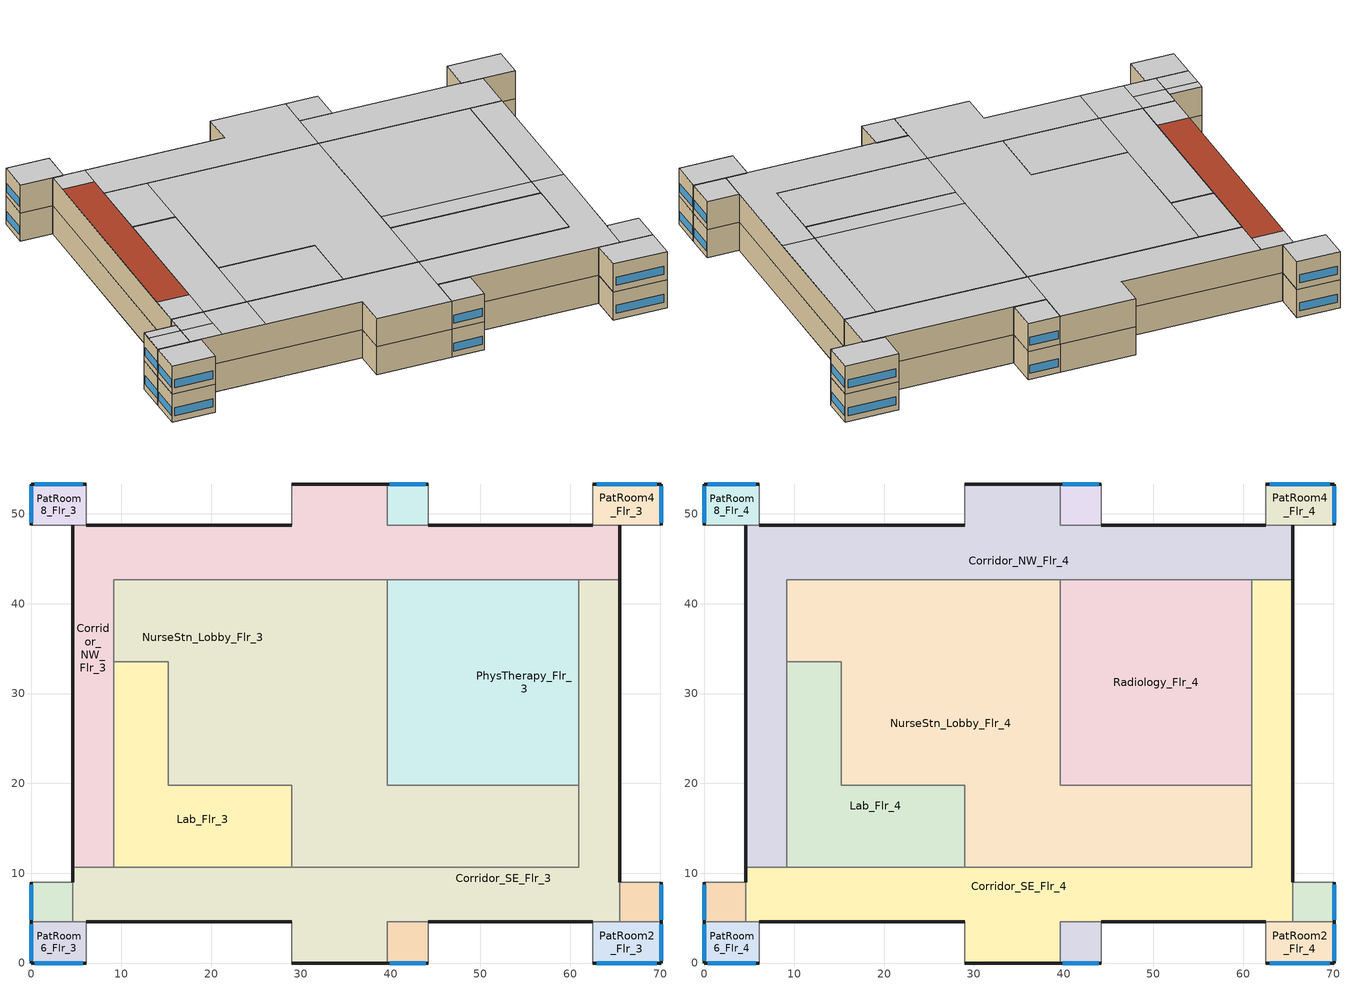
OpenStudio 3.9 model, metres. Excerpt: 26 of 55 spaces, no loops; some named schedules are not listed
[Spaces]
PatRoom5_Mult10_Flr_3
 floor to OR3_Flr_2: 44.2,53.34 44.2,48.77 39.62,48.77 39.62,53.34 z8.54
 wall outside: 44.2,53.34 39.62,53.34 z8.54:12.8
 wall to Corridor_NW_Flr_3: 39.62,53.34 39.62,48.77 44.2,48.77 z8.54:12.8
 wall adiabatic (Adiabatic wall construction): 44.2,48.77 44.2,53.34 z8.54:12.8
 window: 43.92,53.34 39.9,53.34 z9.45:10.67
Corridor_SE_Flr_3
 floor to Corridor_Flr_2: 39.62,10.67 39.62,0 28.96,0 28.96,10.67 z8.54
 floor to OR_NurseStn_Lobby_Flr_2: 65.53,16.76 65.53,4.57 39.62,4.57 39.62,10.67 60.96,10.67 60.96,16.76 z8.54
 floor to ICU_Flr_2: 28.96,10.67 28.96,4.57 4.57,4.57 4.57,10.67 z8.54
 floor to OR2_Mult5_Flr_2: 65.53,42.67 65.53,41.15 60.96,41.15 60.96,42.67 z8.54
 floor adiabatic (Adiabatic floor construction): 65.53,41.15 65.53,16.76 60.96,16.76 60.96,41.15 z8.54
 wall outside: 28.96,0 39.62,0 / 65.53,8.99 65.53,42.67 / 6.1,4.57 28.96,4.57 / 4.57,10.67 4.57,8.99 / 44.2,4.57 62.48,4.57 z8.54:12.8
 wall to PatRoom6_Flr_3: 4.57,4.57 6.1,4.57 z8.54:12.8
 wall to Corridor_NW_Flr_3: 65.53,42.67 60.96,42.67 / 9.14,10.67 4.57,10.67 z8.54:12.8
 wall to PatRoom7_Mult10_Flr_3: 4.57,8.99 4.57,4.57 z8.54:12.8
 wall to PatRoom3_Mult10_Flr_3: 65.53,4.57 65.53,8.99 z8.54:12.8
 wall to NurseStn_Lobby_Flr_3: 60.96,19.81 60.96,10.67 28.96,10.67 z8.54:12.8
 wall to PhysTherapy_Flr_3: 60.96,42.67 60.96,19.81 z8.54:12.8
 wall to PatRoom1_Mult10_Flr_3: 39.62,0 39.62,4.57 44.2,4.57 z8.54:12.8
 wall adiabatic (Adiabatic wall construction): 28.96,4.57 28.96,0 z8.54:12.8
 wall to Lab_Flr_3: 28.96,10.67 9.14,10.67 z8.54:12.8
 wall to PatRoom2_Flr_3: 62.48,4.57 65.53,4.57 z8.54:12.8
PatRoom1_Mult10_Flr_3
 floor to OR_NurseStn_Lobby_Flr_2: 44.2,4.57 44.2,0 39.62,0 39.62,4.57 z8.54
 wall outside: 39.62,0 44.2,0 z8.54:12.8
 wall adiabatic (Adiabatic wall construction): 44.2,0 44.2,4.57 z8.54:12.8
 window: 39.9,0 43.92,0 z9.45:10.67
PatRoom6_Flr_3
 floor to ICU_Flr_2: 6.1,4.57 6.1,0 0,0 0,4.57 z8.54
 wall outside: 0,4.57 0,0 6.1,0 z8.54:12.8
 wall to PatRoom7_Mult10_Flr_3: 4.57,4.57 0,4.57 z8.54:12.8
 wall adiabatic (Adiabatic wall construction): 6.1,0 6.1,4.57 z8.54:12.8
 window: 0.37,0 5.73,0 / 0,4.3 0,0.27 z9.45:10.67
PatRoom4_Flr_3
 floor to OR1_Flr_2: 70.1,53.34 70.1,48.77 62.48,48.77 62.48,53.34 z8.54
 wall outside: 70.1,48.77 70.1,53.34 62.48,53.34 z8.54:12.8
 wall adiabatic (Adiabatic wall construction): 62.48,53.34 62.48,48.77 / 65.53,48.77 70.1,48.77 z8.54:12.8
 wall to Corridor_NW_Flr_3: 62.48,48.77 65.53,48.77 z8.54:12.8
 window: 69.65,53.34 62.94,53.34 / 70.1,49.04 70.1,53.07 z9.45:10.67
PatRoom7_Mult10_Flr_3
 floor to ICU_Flr_2: 4.57,8.99 4.57,4.57 0,4.57 0,8.99 z8.54
 wall outside: 0,8.99 0,4.57 z8.54:12.8
 wall adiabatic (Adiabatic wall construction): 4.57,8.99 0,8.99 z8.54:12.8
 window: 0,8.73 0,4.84 z9.45:10.67
PatRoom2_Flr_3
 floor to OR_NurseStn_Lobby_Flr_2: 70.1,4.57 70.1,0 62.48,0 62.48,4.57 z8.54
 wall outside: 62.48,0 70.1,0 70.1,4.57 z8.54:12.8
 wall adiabatic (Adiabatic wall construction): 62.48,4.57 62.48,0 z8.54:12.8
 wall to PatRoom3_Mult10_Flr_3: 70.1,4.57 65.53,4.57 z8.54:12.8
 window: 70.1,0.27 70.1,4.3 / 62.94,0 69.65,0 z9.45:10.67
Corridor_NW_Flr_3
 floor to OR1_Flr_2: 65.53,48.77 65.53,47.24 60.96,47.24 60.96,48.77 z8.54
 floor to Corridor_Flr_2: 39.62,53.34 39.62,42.67 28.96,42.67 28.96,53.34 z8.54
 floor to OR4_Flr_2: 48.77,47.24 48.77,42.67 39.62,42.67 39.62,47.24 z8.54
 floor to ICU_NurseStn_Lobby_Flr_2: 28.96,48.77 28.96,42.67 9.14,42.67 9.14,21.34 4.57,21.34 4.57,48.77 z8.54
 floor to OR_NurseStn_Lobby_Flr_2: 60.96,48.77 60.96,42.67 48.77,42.67 48.77,48.77 z8.54
 floor to OR3_Flr_2: 48.77,48.77 48.77,47.24 39.62,47.24 39.62,48.77 z8.54
 floor to OR2_Mult5_Flr_2: 65.53,47.24 65.53,42.67 60.96,42.67 60.96,47.24 z8.54
 floor to ICU_Flr_2: 9.14,21.34 9.14,10.67 4.57,10.67 4.57,21.34 z8.54
 wall outside: 4.57,48.77 4.57,10.67 / 65.53,42.67 65.53,48.77 / 39.62,53.34 28.96,53.34 / 28.96,48.77 6.1,48.77 / 62.48,48.77 44.2,48.77 z8.54:12.8
 wall to NurseStn_Lobby_Flr_3: 9.14,33.53 9.14,42.67 39.62,42.67 z8.54:12.8
 wall adiabatic (Adiabatic wall construction): 28.96,53.34 28.96,48.77 z8.54:12.8
 wall to PhysTherapy_Flr_3: 39.62,42.67 60.96,42.67 z8.54:12.8
 wall to Lab_Flr_3: 9.14,10.67 9.14,33.53 z8.54:12.8
 wall to PatRoom8_Flr_3: 6.1,48.77 4.57,48.77 z8.54:12.8
PatRoom8_Flr_3
 floor to IC_PatRoom2_Flr_2: 6.1,53.34 6.1,48.77 0,48.77 0,53.34 z8.54
 wall outside: 6.1,53.34 0,53.34 0,48.77 z8.54:12.8
 wall adiabatic (Adiabatic wall construction): 6.1,48.77 6.1,53.34 / 0,48.77 4.57,48.77 z8.54:12.8
 window: 5.73,53.34 0.37,53.34 / 0,53.07 0,49.04 z9.45:10.67
Lab_Flr_3
 floor to ICU_NurseStn_Lobby_Flr_2: 15.24,33.53 15.24,21.34 9.14,21.34 9.14,33.53 z8.54
 floor to ICU_Flr_2: 15.24,21.34 15.24,19.81 28.96,19.81 28.96,10.67 9.14,10.67 9.14,21.34 z8.54
 wall to NurseStn_Lobby_Flr_3: 28.96,10.67 28.96,19.81 15.24,19.81 15.24,33.53 9.14,33.53 z8.54:12.8
PhysTherapy_Flr_3
 floor to OR4_Flr_2: 48.77,42.67 48.77,22.86 39.62,22.86 39.62,42.67 z8.54
 floor to OR_NurseStn_Lobby_Flr_2: 60.96,42.67 60.96,19.81 39.62,19.81 39.62,22.86 48.77,22.86 48.77,42.67 z8.54
 wall to NurseStn_Lobby_Flr_3: 39.62,42.67 39.62,19.81 60.96,19.81 z8.54:12.8
NurseStn_Lobby_Flr_3
 floor to Corridor_Flr_2: 39.62,42.67 39.62,10.67 28.96,10.67 28.96,42.67 z8.54
 floor to OR_NurseStn_Lobby_Flr_2: 60.96,19.81 60.96,10.67 39.62,10.67 39.62,19.81 z8.54
 floor to ICU_NurseStn_Lobby_Flr_2: 28.96,42.67 28.96,21.34 15.24,21.34 15.24,33.53 9.14,33.53 9.14,42.67 z8.54
 floor to ICU_Flr_2: 28.96,21.34 28.96,19.81 15.24,19.81 15.24,21.34 z8.54
PatRoom3_Mult10_Flr_3
 floor to OR_NurseStn_Lobby_Flr_2: 70.1,8.99 70.1,4.57 65.53,4.57 65.53,8.99 z8.54
 wall outside: 70.1,4.57 70.1,8.99 z8.54:12.8
 wall adiabatic (Adiabatic wall construction): 70.1,8.99 65.53,8.99 z8.54:12.8
 window: 70.1,4.84 70.1,8.73 z9.45:10.67
Corridor_NW_Flr_4
 floor to Corridor_NW_Flr_3: 39.62,53.34 39.62,48.77 65.53,48.77 65.53,42.67 9.14,42.67 9.14,10.67 4.57,10.67 4.57,48.77 28.96,48.77 28.96,53.34 z12.8
 wall outside: 65.53,42.67 65.53,48.77 / 39.62,53.34 28.96,53.34 / 4.57,48.77 4.57,10.67 / 28.96,48.77 6.1,48.77 / 62.48,48.77 44.2,48.77 z12.8:17.07
 wall to Corridor_SE_Flr_4: 4.57,10.67 9.14,10.67 / 60.96,42.67 65.53,42.67 z12.8:17.07
 wall to NurseStn_Lobby_Flr_4: 9.14,33.53 9.14,42.67 39.62,42.67 z12.8:17.07
 wall to Lab_Flr_4: 9.14,10.67 9.14,33.53 z12.8:17.07
 wall to Radiology_Flr_4: 39.62,42.67 60.96,42.67 z12.8:17.07
 wall to PatRoom5_Mult10_Flr_4: 44.2,48.77 39.62,48.77 39.62,53.34 z12.8:17.07
 wall to PatRoom8_Flr_4: 6.1,48.77 4.57,48.77 z12.8:17.07
 wall adiabatic (Adiabatic wall construction): 28.96,53.34 28.96,48.77 z12.8:17.07
 wall to PatRoom4_Flr_4: 65.53,48.77 62.48,48.77 z12.8:17.07
 ceiling to Kitchen_Flr_5: 65.53,42.67 65.53,48.77 39.62,48.77 39.62,42.67 z17.07
 ceiling to Corridor_Flr_5: 39.62,42.67 39.62,53.34 28.96,53.34 28.96,48.77 9.14,48.77 9.14,42.67 z17.07
 ceiling to Office2_Mult5_Flr_5: 9.14,10.67 9.14,15.24 4.57,15.24 4.57,10.67 z17.07
 ceiling to Office3_Flr_5: 9.14,45.72 9.14,48.77 4.57,48.77 4.57,45.72 z17.07
 roof outside: 9.14,15.24 9.14,45.72 4.57,45.72 4.57,15.24 z17.07
NurseStn_Lobby_Flr_4
 floor to NurseStn_Lobby_Flr_3: 39.62,42.67 39.62,19.81 60.96,19.81 60.96,10.67 28.96,10.67 28.96,19.81 15.24,19.81 15.24,33.53 9.14,33.53 9.14,42.67 z12.8
 wall to Lab_Flr_4: 9.14,33.53 15.24,33.53 15.24,19.81 28.96,19.81 28.96,10.67 z12.8:17.07
 wall to Radiology_Flr_4: 60.96,19.81 39.62,19.81 39.62,42.67 z12.8:17.07
 wall to Corridor_SE_Flr_4: 28.96,10.67 60.96,10.67 60.96,19.81 z12.8:17.07
 ceiling to Dining_Flr_5: 60.96,10.67 60.96,19.81 39.62,19.81 39.62,10.67 z17.07
 ceiling to NurseStn_Lobby_Flr_5: 39.62,10.67 39.62,42.67 15.24,42.67 15.24,19.81 28.96,19.81 28.96,10.67 z17.07
 ceiling to Corridor_Flr_5: 15.24,33.53 15.24,42.67 9.14,42.67 9.14,33.53 z17.07
PatRoom3_Mult10_Flr_4
 floor to PatRoom3_Mult10_Flr_3: 70.1,8.99 70.1,4.57 65.53,4.57 65.53,8.99 z12.8
 wall outside: 70.1,4.57 70.1,8.99 z12.8:17.07
 wall adiabatic (Adiabatic wall construction): 70.1,8.99 65.53,8.99 z12.8:17.07
 wall to Corridor_SE_Flr_4: 65.53,8.99 65.53,4.57 z12.8:17.07
 wall to PatRoom2_Flr_4: 65.53,4.57 70.1,4.57 z12.8:17.07
 window: 70.1,4.84 70.1,8.73 z13.72:14.94
 ceiling to Dining_Flr_5: 70.1,4.57 70.1,8.99 65.53,8.99 65.53,4.57 z17.07
PatRoom6_Flr_4
 floor to PatRoom6_Flr_3: 6.1,4.57 6.1,0 0,0 0,4.57 z12.8
 wall outside: 0,4.57 0,0 6.1,0 z12.8:17.07
 wall to PatRoom7_Mult10_Flr_4: 4.57,4.57 0,4.57 z12.8:17.07
 wall adiabatic (Adiabatic wall construction): 6.1,0 6.1,4.57 z12.8:17.07
 wall to Corridor_SE_Flr_4: 6.1,4.57 4.57,4.57 z12.8:17.07
 window: 0.37,0 5.73,0 / 0,4.3 0,0.27 z13.72:14.94
 ceiling to Office1_Flr_5: 6.1,0 6.1,4.57 0,4.57 0,0 z17.07
Radiology_Flr_4
 floor to PhysTherapy_Flr_3: 60.96,42.67 60.96,19.81 39.62,19.81 39.62,42.67 z12.8
 wall to Corridor_SE_Flr_4: 60.96,19.81 60.96,42.67 z12.8:17.07
 ceiling to Kitchen_Flr_5: 60.96,22.86 60.96,42.67 39.62,42.67 39.62,22.86 z17.07
 ceiling to Dining_Flr_5: 60.96,19.81 60.96,22.86 39.62,22.86 39.62,19.81 z17.07
PatRoom5_Mult10_Flr_4
 floor to PatRoom5_Mult10_Flr_3: 44.2,53.34 44.2,48.77 39.62,48.77 39.62,53.34 z12.8
 wall outside: 44.2,53.34 39.62,53.34 z12.8:17.07
 wall adiabatic (Adiabatic wall construction): 44.2,48.77 44.2,53.34 z12.8:17.07
 window: 43.92,53.34 39.9,53.34 z13.72:14.94
 ceiling to Kitchen_Flr_5: 44.2,48.77 44.2,53.34 39.62,53.34 39.62,48.77 z17.07
Corridor_SE_Flr_4
 floor to Corridor_SE_Flr_3: 65.53,42.67 65.53,4.57 39.62,4.57 39.62,0 28.96,0 28.96,4.57 4.57,4.57 4.57,10.67 60.96,10.67 60.96,42.67 z12.8
 wall outside: 28.96,0 39.62,0 / 6.1,4.57 28.96,4.57 / 4.57,10.67 4.57,8.99 / 65.53,8.99 65.53,42.67 / 44.2,4.57 62.48,4.57 z12.8:17.07
 wall to PatRoom1_Mult10_Flr_4: 39.62,0 39.62,4.57 44.2,4.57 z12.8:17.07
 wall to PatRoom7_Mult10_Flr_4: 4.57,8.99 4.57,4.57 z12.8:17.07
 wall to PatRoom2_Flr_4: 62.48,4.57 65.53,4.57 z12.8:17.07
 wall adiabatic (Adiabatic wall construction): 28.96,4.57 28.96,0 z12.8:17.07
 wall to Lab_Flr_4: 28.96,10.67 9.14,10.67 z12.8:17.07
 ceiling to Kitchen_Flr_5: 65.53,22.86 65.53,42.67 60.96,42.67 60.96,22.86 z17.07
 ceiling to Dining_Flr_5: 65.53,4.57 65.53,22.86 60.96,22.86 60.96,10.67 39.62,10.67 39.62,4.57 z17.07
 ceiling to NurseStn_Lobby_Flr_5: 39.62,0 39.62,10.67 15.24,10.67 15.24,4.57 28.96,4.57 28.96,0 z17.07
 ceiling to Office1_Flr_5: 9.14,4.57 9.14,7.62 4.57,7.62 4.57,4.57 z17.07
 ceiling to Corridor_Flr_5: 15.24,4.57 15.24,10.67 9.14,10.67 9.14,4.57 z17.07
 ceiling to Office2_Mult5_Flr_5: 9.14,7.62 9.14,10.67 4.57,10.67 4.57,7.62 z17.07
PatRoom8_Flr_4
 floor to PatRoom8_Flr_3: 6.1,53.34 6.1,48.77 0,48.77 0,53.34 z12.8
 wall outside: 6.1,53.34 0,53.34 0,48.77 z12.8:17.07
 wall adiabatic (Adiabatic wall construction): 6.1,48.77 6.1,53.34 / 0,48.77 4.57,48.77 z12.8:17.07
 window: 0,53.07 0,49.04 / 5.73,53.34 0.37,53.34 z13.72:14.94
 ceiling to Office3_Flr_5: 6.1,48.77 6.1,53.34 0,53.34 0,48.77 z17.07
PatRoom4_Flr_4
 floor to PatRoom4_Flr_3: 70.1,53.34 70.1,48.77 62.48,48.77 62.48,53.34 z12.8
 wall outside: 70.1,48.77 70.1,53.34 62.48,53.34 z12.8:17.07
 wall adiabatic (Adiabatic wall construction): 62.48,53.34 62.48,48.77 / 65.53,48.77 70.1,48.77 z12.8:17.07
 window: 70.1,49.04 70.1,53.07 / 69.65,53.34 62.94,53.34 z13.72:14.94
 ceiling to Kitchen_Flr_5: 70.1,48.77 70.1,53.34 62.48,53.34 62.48,48.77 z17.07
PatRoom7_Mult10_Flr_4
 floor to PatRoom7_Mult10_Flr_3: 4.57,8.99 4.57,4.57 0,4.57 0,8.99 z12.8
 wall outside: 0,8.99 0,4.57 z12.8:17.07
 wall adiabatic (Adiabatic wall construction): 4.57,8.99 0,8.99 z12.8:17.07
 window: 0,8.73 0,4.84 z13.72:14.94
 ceiling to Office1_Flr_5: 4.57,4.57 4.57,7.62 0,7.62 0,4.57 z17.07
 ceiling to Office2_Mult5_Flr_5: 4.57,7.62 4.57,8.99 0,8.99 0,7.62 z17.07
PatRoom1_Mult10_Flr_4
 floor to PatRoom1_Mult10_Flr_3: 44.2,4.57 44.2,0 39.62,0 39.62,4.57 z12.8
 wall outside: 39.62,0 44.2,0 z12.8:17.07
 wall adiabatic (Adiabatic wall construction): 44.2,0 44.2,4.57 z12.8:17.07
 window: 39.9,0 43.92,0 z13.72:14.94
 ceiling to Dining_Flr_5: 44.2,0 44.2,4.57 39.62,4.57 39.62,0 z17.07
PatRoom2_Flr_4
 floor to PatRoom2_Flr_3: 70.1,4.57 70.1,0 62.48,0 62.48,4.57 z12.8
 wall outside: 62.48,0 70.1,0 70.1,4.57 z12.8:17.07
 wall adiabatic (Adiabatic wall construction): 62.48,4.57 62.48,0 z12.8:17.07
 window: 62.94,0 69.65,0 / 70.1,0.27 70.1,4.3 z13.72:14.94
 ceiling to Dining_Flr_5: 70.1,0 70.1,4.57 62.48,4.57 62.48,0 z17.07
Lab_Flr_4
 floor to Lab_Flr_3: 15.24,33.53 15.24,19.81 28.96,19.81 28.96,10.67 9.14,10.67 9.14,33.53 z12.8
 ceiling to NurseStn_Lobby_Flr_5: 28.96,10.67 28.96,19.81 15.24,19.81 15.24,10.67 z17.07
 ceiling to Corridor_Flr_5: 15.24,10.67 15.24,33.53 9.14,33.53 9.14,10.67 z17.07
[ClimateZones]
Climate Zone Institution Name 1=ASHRAE; Climate Zone Document Name 1=ANSI/ASHRAE Standard 169; Climate Zone Document Year 1=2006; Climate Zone Value 1=4A
[Building]
-Hospital-ASHRAE 169-2013-4A created: 2026-10-09 19:27:14 +0000: North Axis {deg}=270; Default Construction Set=90.1-2019 - Hospital - ASHRAE 169-2013-4A; Standards Number of Stories=6; Standards Number of Above Ground Stories=5; Standards Building Type=Hospital
[Site]
New York-John F Kennedy Intl AP_NY_USA: Latitude {deg}=40.65; Longitude {deg}=-73.8; Time Zone {hr}=-5; Elevation {m}=5
[SizingPeriod:DesignDay] Barometric Pressure {Pa}=101241; Rain Indicator=No; Snow Indicator=No; Day of Month=21; Daylight Saving Time Indicator=No; Humidity Condition Type=Wetbulb; Dry-Bulb Temperature Range Modifier Type=DefaultMultipliers
Name | Maximum Dry-Bulb Temperature {C} | Daily Dry-Bulb Temperature Range {deltaC} | Wind Speed {m/s} | Wind Direction {deg} | Month | Day Type | Wetbulb or DewPoint at Maximum Dry-Bulb {C} | Solar Model Indicator | ASHRAE Clear Sky Optical Depth for Beam Irradiance | ASHRAE Clear Sky Optical Depth for Diffuse Irradiance | Sky Clearness
New.York-John.F.Kennedy.Intl.AP_NY_USA Ann Clg .4% Condns DB=>MWB | 32.1 | 7.4 | 5.6 | 230 | 7 | SummerDesignDay | 23.1 | ASHRAETau | 0.541 | 1.8
New.York-John.F.Kennedy.Intl.AP_NY_USA Ann Clg .4% Condns WB=>MDB | 29.1 | 7.4 | 5.6 | 230 | 7 | SummerDesignDay | 25 | ASHRAETau | 0.541 | 1.8
New.York-John.F.Kennedy.Intl.AP_NY_USA Ann Htg 99.6% Condns DB | -10.7 | 0 | 7.5 | 320 | 1 | WinterDesignDay | -10.7 | ASHRAEClearSky |  |  | 0
[Site:WaterMainsTemperature]
Calculation Method=Correlation; Annual Average Outdoor Air Temperature {C}=12.4667; Maximum Difference In Monthly Average Outdoor Air Temperatures {deltaC}=25.2
[Site:GroundTemperature:Shallow]
6, 2.1, 1.1, 2, 7.2, 13.1, 18.7, 22.7, 23.9, 22, 17.5, 11.7
[Site:GroundTemperature:Deep]
11.8, 9, 7.2, 6.7, 7.7, 10.1, 13, 15.9, 17.8, 18.2, 17.1, 14.8
[Site:GroundTemperature:FCfactorMethod]
January Ground Temperature {C}=14; February Ground Temperature {C}=7.3; March Ground Temperature {C}=3.3; April Ground Temperature {C}=1.2; May Ground Temperature {C}=-0.2; June Ground Temperature {C}=5.6; July Ground Temperature {C}=10.9; August Ground Temperature {C}=16.1; September Ground Temperature {C}=21.7; October Ground Temperature {C}=25; November Ground Temperature {C}=24.8; December Ground Temperature {C}=19.9
[Material:NoMass] Thermal Absorptance=0.9; Solar Absorptance=0.7
Name | Roughness | Thermal Resistance {m2-K/W} | Visible Absorptance
CP02 CARPET PAD | VeryRough | 0.21648 | 0.8
Nonres_Floor_Insulation | MediumSmooth | 2.88292 | 0.7
Typical Insulation R-14.97 | Smooth | 2.63723 | 0.7
Typical Carpet Pad | Smooth | 0.21648 | 0.8
Typical Insulation R-7.23 | Smooth | 1.27273 | 0.7
Typical Insulation R-30.13; Typical Insulation R-30.13 1 | Smooth | 5.30668 | 0.7
Typical Insulation R-1.85; Typical Insulation R-1.85 1 | Smooth | 0.326262 | 0.7
Typical Insulation R-2.38; Typical Insulation R-2.38 1 | Smooth | 0.418404 | 0.7
Typical Insulation R-17.04 | Smooth | 3.00072 | 0.7
Typical Insulation R-8.72 | Smooth | 1.53614 | 0.7
[Material]
Name | Roughness | Thickness {m} | Conductivity {W/m-K} | Density {kg/m3} | Specific Heat {J/kg-K} | Thermal Absorptance | Solar Absorptance | Visible Absorptance
100mm Normalweight concrete floor | MediumSmooth | 0.1016 | 2.31 | 2322 | 832
G01 13mm gypsum board | Smooth | 0.0127 | 0.16 | 800 | 1090 | 0.9 | 0.7 | 0.5
4 in. Normalweight Concrete Floor | MediumRough | 0.1016 | 2.31 | 2322 | 832 | 0.9 | 0.7 | 0.7
1IN Stucco | Smooth | 0.0253 | 0.6918 | 1858 | 837 | 0.9 | 0.7 | 0.92
8IN CONCRETE HW RefBldg | Rough | 0.2032 | 1.311 | 2240 | 836.8 | 0.9 | 0.7 | 0.7
1/2IN Gypsum | Smooth | 0.0127 | 0.16 | 784.9 | 830 | 0.9 | 0.4 | 0.4
Roof Membrane | VeryRough | 0.0095 | 0.16 | 1121.29 | 1460 | 0.9 | 0.7 | 0.7
Metal Roof Surface; F08 Metal surface | Smooth | 0.0008 | 45.28 | 7824 | 500 | 0.9 | 0.7 | 0.7
8 in. Normalweight Concrete Floor | MediumRough | 0.2032 | 2.31 | 2322 | 832 | 0.9 | 0.7 | 0.7
8 in. Concrete Block Basement Wall | MediumRough | 0.2032 | 1.326 | 1842 | 912 | 0.9 | 0.7 | 0.7
G05 25mm wood | MediumSmooth | 0.0254 | 0.15 | 608 | 1630 | 0.9 | 0.5 | 0.5
6 in. Normalweight Concrete Floor | MediumRough | 0.1524 | 2.31 | 2322 | 832 | 0.9 | 0.7 | 0.7
Std Wood 6inch | MediumSmooth | 0.15 | 0.12 | 540 | 1210 | 0.9 | 0.7 | 0.7
[Construction]
Adiabatic floor construction: CP02 CARPET PAD, 100mm Normalweight concrete floor, Nonres_Floor_Insulation
Adiabatic wall construction; Typical Interior Wall: G01 13mm gypsum board, G01 13mm gypsum board
Typical Insulated Exterior Mass Floor R-17.54: Typical Insulation R-14.97, 4 in. Normalweight Concrete Floor, Typical Carpet Pad
Typical Insulated Exterior Mass Wall R-9.62: 1IN Stucco, 8IN CONCRETE HW RefBldg, Typical Insulation R-7.23, 1/2IN Gypsum
Typical IEAD Roof R-31.25: Roof Membrane, Typical Insulation R-30.13, Metal Roof Surface
Typical Interior Floor: 100mm Normalweight concrete floor, CP02 CARPET PAD
Typical Interior Ceiling: CP02 CARPET PAD, 100mm Normalweight concrete floor
Typical Insulated Carpeted 8in Slab Floor: 8 in. Normalweight Concrete Floor, Typical Carpet Pad
Typical Insulated Basement Mass Wall: 8 in. Concrete Block Basement Wall
U 0.36 SHGC 0.36 Simple Glazing: U 0.36 SHGC 0.36 Simple Glazing
U 0.45 SHGC 0.33 Simple Glazing: U 0.45 SHGC 0.33 Simple Glazing
Typical Insulated Metal Door R-2.7: F08 Metal surface, Typical Insulation R-1.85
U 0.63 SHGC 0.33 Simple Glazing: U 0.63 SHGC 0.33 Simple Glazing
Typical Overhead Door R-3.23: Typical Insulation R-2.38
U 0.5 SHGC 0.4 Simple Glazing: U 0.5 SHGC 0.4 Simple Glazing
Typical Interior Window: Clear 3mm
Typical Interior Door; Typical Interior Partition: G05 25mm wood
Typical Insulated Exterior Mass Floor R-19.61: Typical Insulation R-17.04, 4 in. Normalweight Concrete Floor, Typical Carpet Pad
Typical Insulated Exterior Mass Wall R-11.11: 1IN Stucco, 8IN CONCRETE HW RefBldg, Typical Insulation R-8.72, 1/2IN Gypsum
Typical IEAD Roof R-31.25 1: Roof Membrane, Typical Insulation R-30.13 1, Metal Roof Surface
Typical Insulated Carpeted 6in Slab Floor: 6 in. Normalweight Concrete Floor, Typical Carpet Pad
Typical Insulated Metal Door R-2.7 1: F08 Metal surface, Typical Insulation R-1.85 1
Typical Overhead Door R-3.23 1: Typical Insulation R-2.38 1
InteriorFurnishings: Std Wood 6inch
[DefaultConstructionSet] Interior Partition Construction=Typical Interior Partition
Name | Default Exterior Surface Constructions | Default Interior Surface Constructions | Default Ground Contact Surface Constructions | Default Exterior SubSurface Constructions | Default Interior SubSurface Constructions
90.1-2019 - Hospital - ASHRAE 169-2013-4A | Default Surface Constructions 1 | Default Surface Constructions 2 | Default Surface Constructions 3 | Default Sub Surface Constructions 1 | Default Sub Surface Constructions 2
90.1-2019 - Hospital - PatRoom - ASHRAE 169-2013-4A | Default Surface Constructions 4 | Default Surface Constructions 5 | Default Surface Constructions 6 | Default Sub Surface Constructions 3 | Default Sub Surface Constructions 4
[DefaultSurfaceConstructions]
Name | Floor Construction | Wall Construction | Roof Ceiling Construction
Default Surface Constructions 1 | Typical Insulated Exterior Mass Floor R-17.54 | Typical Insulated Exterior Mass Wall R-9.62 | Typical IEAD Roof R-31.25
Default Surface Constructions 2; Default Surface Constructions 5 | Typical Interior Floor | Typical Interior Wall | Typical Interior Ceiling
Default Surface Constructions 3 | Typical Insulated Carpeted 8in Slab Floor | Typical Insulated Basement Mass Wall
Default Surface Constructions 4 | Typical Insulated Exterior Mass Floor R-19.61 | Typical Insulated Exterior Mass Wall R-11.11 | Typical IEAD Roof R-31.25 1
Default Surface Constructions 6 | Typical Insulated Carpeted 6in Slab Floor | Typical Insulated Basement Mass Wall
[DefaultSubSurfaceConstructions]
Name | Fixed Window Construction | Operable Window Construction | Door Construction | Glass Door Construction | Overhead Door Construction | Skylight Construction | Tubular Daylight Dome Construction | Tubular Daylight Diffuser Construction
Default Sub Surface Constructions 1 | U 0.36 SHGC 0.36 Simple Glazing | U 0.45 SHGC 0.33 Simple Glazing | Typical Insulated Metal Door R-2.7 | U 0.63 SHGC 0.33 Simple Glazing | Typical Overhead Door R-3.23 | U 0.5 SHGC 0.4 Simple Glazing | Typical Interior Window | Typical Interior Window
Default Sub Surface Constructions 2; Default Sub Surface Constructions 4 | Typical Interior Window | Typical Interior Window | Typical Interior Door
Default Sub Surface Constructions 3 | U 0.36 SHGC 0.36 Simple Glazing | U 0.45 SHGC 0.33 Simple Glazing | Typical Insulated Metal Door R-2.7 1 | U 0.63 SHGC 0.33 Simple Glazing | Typical Overhead Door R-3.23 1 | U 0.5 SHGC 0.4 Simple Glazing | Typical Interior Window | Typical Interior Window
[WindowMaterial:SimpleGlazingSystem] Visible Transmittance=0.81
Name | U-Factor {W/m2-K} | Solar Heat Gain Coefficient
U 0.36 SHGC 0.36 Simple Glazing | 2.04417 | 0.36
U 0.45 SHGC 0.33 Simple Glazing | 2.55522 | 0.33
U 0.63 SHGC 0.33 Simple Glazing | 3.57731 | 0.33
U 0.5 SHGC 0.4 Simple Glazing | 2.83913 | 0.4
[WindowMaterial:Glazing]
Clear 3mm: Optical Data Type=SpectralAverage; Thickness {m}=0.003; Solar Transmittance at Normal Incidence=0.837; Front Side Solar Reflectance at Normal Incidence=0.075; Back Side Solar Reflectance at Normal Incidence=0.075; Visible Transmittance at Normal Incidence=0.898; Front Side Visible Reflectance at Normal Incidence=0.081; Back Side Visible Reflectance at Normal Incidence=0.081; Infrared Transmittance at Normal Incidence=0; Front Side Infrared Hemispherical Emissivity=0.84; Back Side Infrared Hemispherical Emissivity=0.84; Conductivity {W/m-K}=0.9; Dirt Correction Factor for Solar and Visible Transmittance=1; Solar Diffusing=No
[Space] Part of Total Floor Area=Yes
Name | Space Type | Building Story | Thermal Zone
Corridor_NW_Flr_4 | Hospital Corridor | Building Story 5 | Corridor_NW_Flr_4 ZN
NurseStn_Lobby_Flr_4 | Hospital NurseStn | Building Story 5 | NurseStn_Lobby_Flr_4 ZN
PatRoom5_Mult10_Flr_3 | Hospital PatRoom | Building Story 4 | PatRoom5_Mult10_Flr_3 ZN
PatRoom3_Mult10_Flr_4 | Hospital PatRoom | Building Story 5 | PatRoom3_Mult10_Flr_4 ZN
NurseStn_Lobby_Flr_3 | Hospital NurseStn | Building Story 4 | NurseStn_Lobby_Flr_3 ZN
PatRoom6_Flr_4 | Hospital PatRoom | Building Story 5 | PatRoom6_Flr_4 ZN
Corridor_SE_Flr_3 | Hospital Corridor | Building Story 4 | Corridor_SE_Flr_3 ZN
PatRoom1_Mult10_Flr_3 | Hospital PatRoom | Building Story 4 | PatRoom1_Mult10_Flr_3 ZN
Radiology_Flr_4 | Hospital Radiology | Building Story 5 | Radiology_Flr_4 ZN
PatRoom8_Flr_3 | Hospital PatRoom | Building Story 4 | PatRoom8_Flr_3 ZN
PatRoom5_Mult10_Flr_4 | Hospital PatRoom | Building Story 5 | PatRoom5_Mult10_Flr_4 ZN
PatRoom6_Flr_3 | Hospital PatRoom | Building Story 4 | PatRoom6_Flr_3 ZN
PatRoom4_Flr_3 | Hospital PatRoom | Building Story 4 | PatRoom4_Flr_3 ZN
PatRoom3_Mult10_Flr_3 | Hospital PatRoom | Building Story 4 | PatRoom3_Mult10_Flr_3 ZN
Corridor_SE_Flr_4 | Hospital Corridor | Building Story 5 | Corridor_SE_Flr_4 ZN
PatRoom7_Mult10_Flr_3 | Hospital PatRoom | Building Story 4 | PatRoom7_Mult10_Flr_3 ZN
PatRoom8_Flr_4 | Hospital PatRoom | Building Story 5 | PatRoom8_Flr_4 ZN
PatRoom4_Flr_4 | Hospital PatRoom | Building Story 5 | PatRoom4_Flr_4 ZN
PatRoom2_Flr_3 | Hospital PatRoom | Building Story 4 | PatRoom2_Flr_3 ZN
Corridor_NW_Flr_3 | Hospital Corridor | Building Story 4 | Corridor_NW_Flr_3 ZN
PatRoom7_Mult10_Flr_4 | Hospital PatRoom | Building Story 5 | PatRoom7_Mult10_Flr_4 ZN
PatRoom1_Mult10_Flr_4 | Hospital PatRoom | Building Story 5 | PatRoom1_Mult10_Flr_4 ZN
Lab_Flr_3 | Hospital Lab | Building Story 4 | Lab_Flr_3 ZN
PatRoom2_Flr_4 | Hospital PatRoom | Building Story 5 | PatRoom2_Flr_4 ZN
PhysTherapy_Flr_3 | Hospital PhysTherapy | Building Story 4 | PhysTherapy_Flr_3 ZN
Lab_Flr_4 | Hospital Lab | Building Story 5 | Lab_Flr_4 ZN
[BuildingStory]
Name | Nominal Z Coordinate {m}
Building Story 4 | 8.5366
Building Story 5 | 12.8049
[SpaceType] Standards Building Type=Hospital
Name | Default Schedule Set | Design Specification Outdoor Air Object | Standards Space Type | Default Construction Set
Hospital Corridor | Hospital Corridor Schedule Set | Hospital Corridor Ventilation | Corridor
Hospital Lab | Hospital Lab Schedule Set | Hospital Lab Ventilation | Lab
Hospital NurseStn | Hospital NurseStn Schedule Set | Hospital NurseStn Ventilation | NurseStn
Hospital PatRoom | Hospital PatRoom Schedule Set | Hospital PatRoom Ventilation | PatRoom | 90.1-2019 - Hospital - PatRoom - ASHRAE 169-2013-4A
Hospital PhysTherapy | Hospital PhysTherapy Schedule Set | Hospital PhysTherapy Ventilation | PhysTherapy
Hospital Radiology | Hospital Radiology Schedule Set | Hospital Radiology Ventilation | Radiology
[People:Definition] Number of People Calculation Method=People/Area; Fraction Radiant=0.3; Thermal Comfort Model Type 1=AdaptiveASH55
Name | People per Space Floor Area {person/m2}
Hospital Corridor People Definition | 0.0107639
Hospital Lab People Definition; Hospital PatRoom People Definition; Hospital PhysTherapy People Definition; Hospital Radiology People Definition | 0.0538196
Hospital NurseStn People Definition | 0.0143483
[People] Work Efficiency Schedule=Work Efficiency Schedule; Clothing Insulation Schedule=Clothing Schedule; Air Velocity Schedule=Air Velocity Schedule; Multiplier=1
Name | People Definition | Space or SpaceType
Hospital Corridor People | Hospital Corridor People Definition | Hospital Corridor
Hospital Lab People | Hospital Lab People Definition | Hospital Lab
Hospital NurseStn People | Hospital NurseStn People Definition | Hospital NurseStn
Hospital PatRoom People | Hospital PatRoom People Definition | Hospital PatRoom
Hospital PhysTherapy People | Hospital PhysTherapy People Definition | Hospital PhysTherapy
Hospital Radiology People | Hospital Radiology People Definition | Hospital Radiology
[Lights:Definition] Design Level Calculation Method=Watts/Area; Fraction Radiant=0.7; Fraction Visible=0.2; Return Air Fraction=0
Name | Watts per Space Floor Area {W/m2}
Hospital Corridor Lights Definition | 7.64238
Hospital Lab Lights Definition | 14.316
Hospital NurseStn Lights Definition | 12.5938
Hospital PatRoom Lights Definition | 7.31946
Hospital PhysTherapy Lights Definition | 9.79516
Hospital Radiology Lights Definition | 10.1181
[Lights] Fraction Replaceable=1
Name | Lights Definition | Space or SpaceType
Hospital Corridor Lights | Hospital Corridor Lights Definition | Hospital Corridor
Hospital Lab Lights | Hospital Lab Lights Definition | Hospital Lab
Hospital NurseStn Lights | Hospital NurseStn Lights Definition | Hospital NurseStn
Hospital PatRoom Lights | Hospital PatRoom Lights Definition | Hospital PatRoom
Hospital PhysTherapy Lights | Hospital PhysTherapy Lights Definition | Hospital PhysTherapy
Hospital Radiology Lights | Hospital Radiology Lights Definition | Hospital Radiology
[ElectricEquipment:Definition] Design Level Calculation Method=Watts/Area; Fraction Latent=0; Fraction Radiant=0.5; Fraction Lost=0
Name | Watts per Space Floor Area {W/m2}
Hospital Lab Elec Equip Definition | 43.0556
Hospital NurseStn Elec Equip Definition | 11.1945
Hospital PatRoom Elec Equip Definition | 21.5278
Hospital PhysTherapy Elec Equip Definition | 16.1459
Hospital Radiology Elec Equip Definition | 107.639
[ElectricEquipment]
Name | Electric Equipment Definition | Space or SpaceType
Hospital Lab Elec Equip | Hospital Lab Elec Equip Definition | Hospital Lab
Hospital NurseStn Elec Equip | Hospital NurseStn Elec Equip Definition | Hospital NurseStn
Hospital PatRoom Elec Equip | Hospital PatRoom Elec Equip Definition | Hospital PatRoom
Hospital PhysTherapy Elec Equip | Hospital PhysTherapy Elec Equip Definition | Hospital PhysTherapy
Hospital Radiology Elec Equip | Hospital Radiology Elec Equip Definition | Hospital Radiology
[DesignSpecification:OutdoorAir] Outdoor Air Method=Sum
Name | Outdoor Air Flow per Floor Area {m3/s-m2} | Outdoor Air Flow per Person {m3/s-person} | Outdoor Air Flow Air Changes per Hour {1/hr}
Hospital Corridor Ventilation | 0.0003048
Hospital Lab Ventilation | 0.0009144 | 0.00471947
Hospital NurseStn Ventilation | 0.0003048 | 0.00235974
Hospital PatRoom Ventilation |  |  | 2
Hospital PhysTherapy Ventilation; Hospital Radiology Ventilation |  | 0.00707921
[DefaultScheduleSet] People Activity Level Schedule=Hospital ACTIVITY_SCH
Name | Number of People Schedule | Lighting Schedule | Electric Equipment Schedule
Hospital Corridor Schedule Set | Hospital BLDG_OCC_EXTD_SCH | Hospital BLDG_LIGHT_CORRIDOR_SCH | Hospital BLDG_EQUIP_SCH
Hospital Lab Schedule Set; Hospital PhysTherapy Schedule Set | Hospital BLDG_OCC_SCH | Hospital BLDG_LIGHT_SCH | Hospital BLDG_EQUIP_SCH
Hospital NurseStn Schedule Set | Hospital BLDG_OCC_EXTD_SCH | Hospital BLDG_LIGHT_NURSEFLR234_SCH | Hospital BLDG_EQUIP_EXTD_SCH
Hospital PatRoom Schedule Set | Hospital BLDG_OCC_EXTD_SCH | Hospital BLDG_LIGHT_SCH | Hospital BLDG_EQUIP_EXTD_SCH
Hospital Radiology Schedule Set | Hospital BLDG_OCC_SCH | Hospital BLDG_LIGHT_RADIOLOGY_SCH | Hospital BLDG_EQUIP_SCH
[ThermostatSetpoint:DualSetpoint] Heating Setpoint Temperature Schedule=Hospital HTGSETP_SCH; Cooling Setpoint Temperature Schedule=Hospital CLGSETP_SCH
Hospital Corridor Thermostat 4; Hospital Corridor Thermostat 5; Hospital Corridor Thermostat 6; Hospital Corridor Thermostat 7; Hospital Lab Thermostat 1; Hospital Lab Thermostat 2; Hospital NurseStn Thermostat 1; Hospital NurseStn Thermostat 2; Hospital PatRoom Thermostat 1; Hospital PatRoom Thermostat 2; Hospital PatRoom Thermostat 3; Hospital PatRoom Thermostat 4; Hospital PatRoom Thermostat 5; Hospital PatRoom Thermostat 6; Hospital PatRoom Thermostat 7; Hospital PatRoom Thermostat 8; Hospital PatRoom Thermostat 9; Hospital PatRoom Thermostat 10; Hospital PatRoom Thermostat 11; Hospital PatRoom Thermostat 12; Hospital PatRoom Thermostat 13; Hospital PatRoom Thermostat 14; Hospital PatRoom Thermostat 15; Hospital PatRoom Thermostat 16; Hospital PhysTherapy Thermostat 1; Hospital Radiology Thermostat 1
[SpaceInfiltration:DesignFlowRate] Design Flow Rate Calculation Method=Flow/ExteriorArea; Flow per Exterior Surface Area {m3/s-m2}=0.000570329; Constant Term Coefficient=0.0568; Temperature Term Coefficient=0.0023; Velocity Term Coefficient=0; Velocity Squared Term Coefficient=0.0101
Name | Space or SpaceType | Schedule
PatRoom2_Flr_4 HVAC On Infiltration | PatRoom2_Flr_4 | Infiltration HVAC On Schedule
PatRoom2_Flr_4 HVAC Off Infiltration | PatRoom2_Flr_4 | Infiltration HVAC Off Schedule
Corridor_NW_Flr_3 HVAC On Infiltration | Corridor_NW_Flr_3 | Infiltration HVAC On Schedule
Corridor_NW_Flr_3 HVAC Off Infiltration | Corridor_NW_Flr_3 | Infiltration HVAC Off Schedule
PatRoom7_Mult10_Flr_4 HVAC On Infiltration | PatRoom7_Mult10_Flr_4 | Infiltration HVAC On Schedule
PatRoom7_Mult10_Flr_4 HVAC Off Infiltration | PatRoom7_Mult10_Flr_4 | Infiltration HVAC Off Schedule
PatRoom8_Flr_4 HVAC On Infiltration | PatRoom8_Flr_4 | Infiltration HVAC On Schedule
PatRoom8_Flr_4 HVAC Off Infiltration | PatRoom8_Flr_4 | Infiltration HVAC Off Schedule
PatRoom7_Mult10_Flr_3 HVAC On Infiltration | PatRoom7_Mult10_Flr_3 | Infiltration HVAC On Schedule
PatRoom7_Mult10_Flr_3 HVAC Off Infiltration | PatRoom7_Mult10_Flr_3 | Infiltration HVAC Off Schedule
PatRoom3_Mult10_Flr_4 HVAC On Infiltration | PatRoom3_Mult10_Flr_4 | Infiltration HVAC On Schedule
PatRoom3_Mult10_Flr_4 HVAC Off Infiltration | PatRoom3_Mult10_Flr_4 | Infiltration HVAC Off Schedule
PatRoom4_Flr_4 HVAC On Infiltration | PatRoom4_Flr_4 | Infiltration HVAC On Schedule
PatRoom4_Flr_4 HVAC Off Infiltration | PatRoom4_Flr_4 | Infiltration HVAC Off Schedule
PatRoom6_Flr_4 HVAC On Infiltration | PatRoom6_Flr_4 | Infiltration HVAC On Schedule
PatRoom6_Flr_4 HVAC Off Infiltration | PatRoom6_Flr_4 | Infiltration HVAC Off Schedule
PatRoom5_Mult10_Flr_3 HVAC On Infiltration | PatRoom5_Mult10_Flr_3 | Infiltration HVAC On Schedule
PatRoom5_Mult10_Flr_3 HVAC Off Infiltration | PatRoom5_Mult10_Flr_3 | Infiltration HVAC Off Schedule
Corridor_NW_Flr_4 HVAC On Infiltration | Corridor_NW_Flr_4 | Infiltration HVAC On Schedule
Corridor_NW_Flr_4 HVAC Off Infiltration | Corridor_NW_Flr_4 | Infiltration HVAC Off Schedule
PatRoom1_Mult10_Flr_4 HVAC On Infiltration | PatRoom1_Mult10_Flr_4 | Infiltration HVAC On Schedule
PatRoom1_Mult10_Flr_4 HVAC Off Infiltration | PatRoom1_Mult10_Flr_4 | Infiltration HVAC Off Schedule
Corridor_SE_Flr_3 HVAC On Infiltration | Corridor_SE_Flr_3 | Infiltration HVAC On Schedule
Corridor_SE_Flr_3 HVAC Off Infiltration | Corridor_SE_Flr_3 | Infiltration HVAC Off Schedule
PatRoom2_Flr_3 HVAC On Infiltration | PatRoom2_Flr_3 | Infiltration HVAC On Schedule
PatRoom2_Flr_3 HVAC Off Infiltration | PatRoom2_Flr_3 | Infiltration HVAC Off Schedule
PatRoom8_Flr_3 HVAC On Infiltration | PatRoom8_Flr_3 | Infiltration HVAC On Schedule
PatRoom8_Flr_3 HVAC Off Infiltration | PatRoom8_Flr_3 | Infiltration HVAC Off Schedule
PatRoom3_Mult10_Flr_3 HVAC On Infiltration | PatRoom3_Mult10_Flr_3 | Infiltration HVAC On Schedule
PatRoom3_Mult10_Flr_3 HVAC Off Infiltration | PatRoom3_Mult10_Flr_3 | Infiltration HVAC Off Schedule
PatRoom1_Mult10_Flr_3 HVAC On Infiltration | PatRoom1_Mult10_Flr_3 | Infiltration HVAC On Schedule
PatRoom1_Mult10_Flr_3 HVAC Off Infiltration | PatRoom1_Mult10_Flr_3 | Infiltration HVAC Off Schedule
PatRoom5_Mult10_Flr_4 HVAC On Infiltration | PatRoom5_Mult10_Flr_4 | Infiltration HVAC On Schedule
PatRoom5_Mult10_Flr_4 HVAC Off Infiltration | PatRoom5_Mult10_Flr_4 | Infiltration HVAC Off Schedule
Corridor_SE_Flr_4 HVAC On Infiltration | Corridor_SE_Flr_4 | Infiltration HVAC On Schedule
Corridor_SE_Flr_4 HVAC Off Infiltration | Corridor_SE_Flr_4 | Infiltration HVAC Off Schedule
PatRoom6_Flr_3 HVAC On Infiltration | PatRoom6_Flr_3 | Infiltration HVAC On Schedule
PatRoom6_Flr_3 HVAC Off Infiltration | PatRoom6_Flr_3 | Infiltration HVAC Off Schedule
PatRoom4_Flr_3 HVAC On Infiltration | PatRoom4_Flr_3 | Infiltration HVAC On Schedule
PatRoom4_Flr_3 HVAC Off Infiltration | PatRoom4_Flr_3 | Infiltration HVAC Off Schedule
[ThermalZone] Use Ideal Air Loads=No
Name | Thermostat | Humidistat | Multiplier
Corridor_NW_Flr_3 ZN | Hospital Corridor Thermostat 4
Corridor_NW_Flr_4 ZN | Hospital Corridor Thermostat 5
Corridor_SE_Flr_3 ZN | Hospital Corridor Thermostat 6
Corridor_SE_Flr_4 ZN | Hospital Corridor Thermostat 7
Lab_Flr_3 ZN | Hospital Lab Thermostat 1 | Zone Control Humidistat 5
Lab_Flr_4 ZN | Hospital Lab Thermostat 2
NurseStn_Lobby_Flr_3 ZN | Hospital NurseStn Thermostat 1
NurseStn_Lobby_Flr_4 ZN | Hospital NurseStn Thermostat 2
PatRoom1_Mult10_Flr_3 ZN | Hospital PatRoom Thermostat 1 |  | 10
PatRoom1_Mult10_Flr_4 ZN | Hospital PatRoom Thermostat 2 |  | 10
PatRoom2_Flr_3 ZN | Hospital PatRoom Thermostat 3
PatRoom2_Flr_4 ZN | Hospital PatRoom Thermostat 4
PatRoom3_Mult10_Flr_3 ZN | Hospital PatRoom Thermostat 5 |  | 10
PatRoom3_Mult10_Flr_4 ZN | Hospital PatRoom Thermostat 6 |  | 10
PatRoom4_Flr_3 ZN | Hospital PatRoom Thermostat 7
PatRoom4_Flr_4 ZN | Hospital PatRoom Thermostat 8
PatRoom5_Mult10_Flr_3 ZN | Hospital PatRoom Thermostat 9 |  | 10
PatRoom5_Mult10_Flr_4 ZN | Hospital PatRoom Thermostat 10 | Zone Control Humidistat 4 | 10
PatRoom6_Flr_3 ZN | Hospital PatRoom Thermostat 11
PatRoom6_Flr_4 ZN | Hospital PatRoom Thermostat 12
PatRoom7_Mult10_Flr_3 ZN | Hospital PatRoom Thermostat 13 |  | 10
PatRoom7_Mult10_Flr_4 ZN | Hospital PatRoom Thermostat 14 |  | 10
PatRoom8_Flr_3 ZN | Hospital PatRoom Thermostat 15
PatRoom8_Flr_4 ZN | Hospital PatRoom Thermostat 16
PhysTherapy_Flr_3 ZN | Hospital PhysTherapy Thermostat 1
Radiology_Flr_4 ZN | Hospital Radiology Thermostat 1
[ZoneControl:Humidistat] Humidifying Relative Humidity Setpoint Schedule=Hospital MinRelHumSetSch; Dehumidifying Relative Humidity Setpoint Schedule=Hospital MaxRelHumSetSch
Zone Control Humidistat 4; Zone Control Humidistat 5
[InternalMass:Definition]
Internal Mass Definition 1: Construction=InteriorFurnishings; Design Level Calculation Method=SurfaceArea/Area; Surface Area per Space Floor Area=2
[InternalMass] Internal Mass Definition=Internal Mass Definition 1; Multiplier=1
Name | Space or SpaceType
PhysTherapy_Flr_3 Mass | PhysTherapy_Flr_3
PatRoom2_Flr_4 Mass | PatRoom2_Flr_4
Lab_Flr_3 Mass | Lab_Flr_3
Corridor_NW_Flr_3 Mass | Corridor_NW_Flr_3
PatRoom7_Mult10_Flr_4 Mass | PatRoom7_Mult10_Flr_4
Lab_Flr_4 Mass | Lab_Flr_4
PatRoom8_Flr_4 Mass | PatRoom8_Flr_4
PatRoom7_Mult10_Flr_3 Mass | PatRoom7_Mult10_Flr_3
NurseStn_Lobby_Flr_4 Mass | NurseStn_Lobby_Flr_4
PatRoom3_Mult10_Flr_4 Mass | PatRoom3_Mult10_Flr_4
PatRoom4_Flr_4 Mass | PatRoom4_Flr_4
PatRoom6_Flr_4 Mass | PatRoom6_Flr_4
PatRoom5_Mult10_Flr_3 Mass | PatRoom5_Mult10_Flr_3
Corridor_NW_Flr_4 Mass | Corridor_NW_Flr_4
PatRoom1_Mult10_Flr_4 Mass | PatRoom1_Mult10_Flr_4
Corridor_SE_Flr_3 Mass | Corridor_SE_Flr_3
NurseStn_Lobby_Flr_3 Mass | NurseStn_Lobby_Flr_3
PatRoom2_Flr_3 Mass | PatRoom2_Flr_3
Radiology_Flr_4 Mass | Radiology_Flr_4
PatRoom8_Flr_3 Mass | PatRoom8_Flr_3
PatRoom3_Mult10_Flr_3 Mass | PatRoom3_Mult10_Flr_3
PatRoom1_Mult10_Flr_3 Mass | PatRoom1_Mult10_Flr_3
PatRoom5_Mult10_Flr_4 Mass | PatRoom5_Mult10_Flr_4
Corridor_SE_Flr_4 Mass | Corridor_SE_Flr_4
PatRoom6_Flr_3 Mass | PatRoom6_Flr_3
PatRoom4_Flr_3 Mass | PatRoom4_Flr_3
[Exterior:Lights:Definition]
NonDimming Exterior Lights Def: Design Level {W}=9851.744
[Exterior:Lights]
NonDimming Exterior Lights Def: Exterior Lights Definition=NonDimming Exterior Lights Def; Schedule=Hospital Exterior_Lgt_ALWAYS_ON; Control Option=AstronomicalClock
[Exterior:FuelEquipment:Definition]
Name | Design Level {W}
Fuel equipment 1 Def | 162963
Fuel equipment 2 Def | 501
[Exterior:FuelEquipment] Fuel Use Type=Electricity
Name | Exterior Fuel Equipment Definition | Schedule
Fuel equipment 1 | Fuel equipment 1 Def | Hospital BLDG_ELEVATORS
Fuel equipment 2 | Fuel equipment 2 Def | Hospital ELEV_LIGHT_FAN_SCH_ADD_DF
[Schedule:Ruleset]
Name | Default Day Schedule | Summer Design Day Schedule | Winter Design Day Schedule
Hospital BLDG_LIGHT_SCH | Hospital BLDG_LIGHT_SCH Default | Hospital BLDG_LIGHT_SCH Summer Design Day | Hospital BLDG_LIGHT_SCH Winter Design Day
Hospital BLDG_LIGHT_RADIOLOGY_SCH | Hospital BLDG_LIGHT_RADIOLOGY_SCH Default | Hospital BLDG_LIGHT_RADIOLOGY_SCH Summer Design Day | Hospital BLDG_LIGHT_RADIOLOGY_SCH Winter Design Day
[Schedule:Day]
Clothing Schedule Default Winter Clothes: 24, 0, 1
Clothing Schedule Summer Clothes: 24, 0, 0.5
Air Velocity Schedule Default: 24, 0, 0.2
Work Efficiency Schedule Default; Hospital HVACOperationSchd Default inverted; Hospital HVACOperationSchd Summer Design Day inverted 1; Hospital HVACOperationSchd Winter Design Day inverted 1: 24, 0, 0
Hospital BLDG_OCC_SCH Default: No, 8, 0, 0, 16, 0, 0.05, 24, 0, 0
Hospital BLDG_OCC_SCH Sat Day: No, 7, 0, 0, 8, 0, 0.1, 9, 0, 0.3, 17, 0, 0.4, 19, 0, 0.1, 24, 0, 0
Hospital BLDG_OCC_SCH Summer Design Day; Hospital BLDG_EQUIP_SCH Summer Design Day; Hospital BLDG_OCC_EXTD_SCH Summer Design Day; Hospital BLDG_LIGHT_CORRIDOR_SCH Summer Design Day; Hospital BLDG_LIGHT_SCH Summer Design Day; Hospital BLDG_EQUIP_EXTD_SCH Summer Design Day; Hospital BLDG_LIGHT_NURSEFLR234_SCH Summer Design Day; Hospital BLDG_LIGHT_RADIOLOGY_SCH Summer Design Day; Hospital Exterior_Lgt_ALWAYS_ON Default; Hospital Exterior_Lgt_ALWAYS_ON Winter Design Day; Hospital Exterior_Lgt_ALWAYS_ON Summer Design Day; Hospital BLDG_ELEVATORS Summer Design Day; Hospital ELEV_LIGHT_FAN_SCH_ADD_DF Summer Design Day; Hospital HVACOperationSchd Default 1; Hospital HVACOperationSchd Summer Design Day 1; Hospital HVACOperationSchd Winter Design Day 1: No, 24, 0, 1
Hospital BLDG_OCC_SCH Wkdy Day: No, 7, 0, 0, 8, 0, 0.1, 9, 0, 0.5, 17, 0, 0.8, 18, 0, 0.5, 20, 0, 0.3, 22, 0, 0.2, 24, 0, 0
Hospital BLDG_OCC_SCH Winter Design Day; Hospital BLDG_EQUIP_SCH Winter Design Day; Hospital BLDG_OCC_EXTD_SCH Winter Design Day; Hospital BLDG_LIGHT_CORRIDOR_SCH Winter Design Day; Hospital BLDG_LIGHT_SCH Winter Design Day; Hospital BLDG_EQUIP_EXTD_SCH Winter Design Day; Hospital BLDG_LIGHT_NURSEFLR234_SCH Winter Design Day; Hospital BLDG_LIGHT_RADIOLOGY_SCH Winter Design Day: No, 24, 0, 0
Hospital ACTIVITY_SCH Default; Hospital ACTIVITY_SCH Winter Design Day; Hospital ACTIVITY_SCH Summer Design Day: No, 24, 0, 120
Hospital BLDG_EQUIP_SCH Default: No, 8, 0, 0.261951, 16, 0, 0.349268, 24, 0, 0.261951
Hospital BLDG_EQUIP_SCH Sat Day: No, 7, 0, 0.349268, 8, 0, 0.487001, 18, 0, 0.633101, 24, 0, 0.349268
Hospital HTGSETP_SCH Default; Hospital HTGSETP_SCH Winter Design Day; Hospital HTGSETP_SCH Summer Design Day: No, 24, 0, 21
Hospital CLGSETP_SCH Default; Hospital CLGSETP_SCH Winter Design Day; Hospital CLGSETP_SCH Summer Design Day: No, 24, 0, 24
Hospital BLDG_OCC_EXTD_SCH Default; Hospital BLDG_EQUIP_EXTD_SCH Default: No, 8, 0, 0.4, 16, 0, 0.6, 24, 0, 0.4
Hospital BLDG_OCC_EXTD_SCH Sat Day: No, 7, 0, 0.4, 8, 0, 0.5, 17, 0, 0.6, 19, 0, 0.5, 24, 0, 0.4
Hospital BLDG_OCC_EXTD_SCH Wkdy Day: No, 7, 0, 0.4, 8, 0, 0.5, 9, 0, 0.6, 17, 0, 0.8, 18, 0, 0.6, 20, 0, 0.5, 24, 0, 0.4
Hospital BLDG_LIGHT_CORRIDOR_SCH Default; Hospital BLDG_LIGHT_NURSEFLR234_SCH Default: No, 8, 0, 0.5, 16, 0, 0.7, 24, 0, 0.5
Hospital BLDG_LIGHT_SCH Default; Hospital BLDG_LIGHT_RADIOLOGY_SCH Default: No, 8, 0, 0.05, 16, 0, 0.1, 24, 0, 0.05
Hospital BLDG_LIGHT_SCH Sat Day; Hospital BLDG_LIGHT_RADIOLOGY_SCH Sat Day: No, 7, 0, 0.1, 8, 0, 0.2, 18, 0, 0.4, 24, 0, 0.1
Hospital BLDG_LIGHT_SCH Wkdy Day; Hospital BLDG_LIGHT_RADIOLOGY_SCH Wkdy Day: No, 7, 0, 0.1, 8, 0, 0.5, 16, 0, 0.9, 23, 0, 0.3, 24, 0, 0.1
Hospital BLDG_EQUIP_EXTD_SCH Sat Day: No, 7, 0, 0.4, 8, 0, 0.5, 18, 0, 0.65, 24, 0, 0.4
Hospital BLDG_EQUIP_EXTD_SCH Wkdy Day: No, 7, 0, 0.4, 8, 0, 0.7, 16, 0, 0.9, 23, 0, 0.6, 24, 0, 0.4
Hospital MinRelHumSetSch Default; Hospital MinRelHumSetSch Winter Design Day; Hospital MinRelHumSetSch Summer Design Day: No, 24, 0, 40
Hospital MaxRelHumSetSch Default; Hospital MaxRelHumSetSch Winter Design Day; Hospital MaxRelHumSetSch Summer Design Day: No, 24, 0, 60
Hospital BLDG_ELEVATORS Default; Hospital ELEV_LIGHT_FAN_SCH_ADD_DF Default: No, 8, 0, 0.2, 16, 0, 0.4, 24, 0, 0.2
Hospital BLDG_ELEVATORS Sat Day; Hospital ELEV_LIGHT_FAN_SCH_ADD_DF Sat Day: No, 7, 0, 0.2, 8, 0, 0.4, 9, 0, 0.46, 12, 0, 0.7, 17, 0, 0.51, 18, 0, 0.25, 24, 0, 0.2
Hospital BLDG_ELEVATORS Wkdy Day: No, 7, 0, 0.2, 8, 0, 0.5, 9, 0, 0.75, 12, 0, 1, 13, 0, 0.75, 18, 0, 1, 21, 0, 0.52, 22, 0, 0.28, 24, 0, 0.2
Hospital BLDG_ELEVATORS Winter Design Day; Hospital ELEV_LIGHT_FAN_SCH_ADD_DF Winter Design Day: No, 24, 0, 0.2
Hospital ELEV_LIGHT_FAN_SCH_ADD_DF Wkdy Day: No, 7, 0, 0.2, 8, 0, 0.5, 18, 0, 1, 21, 0, 0.52, 22, 0, 0.28, 24, 0, 0.2
[Schedule:Rule] Date Specification Type=DateRange; Start Day=1
Name | Schedule Ruleset | Rule Order | Day Schedule | Start Month | End Month | End Day | Apply Saturday | Apply Monday | Apply Tuesday | Apply Wednesday | Apply Thursday | Apply Friday
Schedule Rule 1 | Clothing Schedule | 0 | Clothing Schedule Summer Clothes | 5 | 9 | 30
Schedule Rule 2 | Hospital BLDG_OCC_SCH | 1 | Hospital BLDG_OCC_SCH Sat Day | 1 | 12 | 31 | Yes
Schedule Rule 3 | Hospital BLDG_OCC_SCH | 0 | Hospital BLDG_OCC_SCH Wkdy Day | 1 | 12 | 31 |  | Yes | Yes | Yes | Yes | Yes
Schedule Rule 6 | Hospital BLDG_EQUIP_SCH | 1 | Hospital BLDG_EQUIP_SCH Sat Day | 1 | 12 | 31 | Yes
Schedule Rule 7 | Hospital BLDG_EQUIP_SCH | 0 | Hospital BLDG_EQUIP_SCH Wkdy Day | 1 | 12 | 31 |  | Yes | Yes | Yes | Yes | Yes
Schedule Rule 8 | Hospital BLDG_OCC_EXTD_SCH | 1 | Hospital BLDG_OCC_EXTD_SCH Sat Day | 1 | 12 | 31 | Yes
Schedule Rule 9 | Hospital BLDG_OCC_EXTD_SCH | 0 | Hospital BLDG_OCC_EXTD_SCH Wkdy Day | 1 | 12 | 31 |  | Yes | Yes | Yes | Yes | Yes
Schedule Rule 10 | Hospital BLDG_LIGHT_CORRIDOR_SCH | 1 | Hospital BLDG_LIGHT_CORRIDOR_SCH Sat Day | 1 | 12 | 31 | Yes
Schedule Rule 11 | Hospital BLDG_LIGHT_CORRIDOR_SCH | 0 | Hospital BLDG_LIGHT_CORRIDOR_SCH Wkdy Day | 1 | 12 | 31 |  | Yes | Yes | Yes | Yes | Yes
Schedule Rule 12 | Hospital BLDG_LIGHT_SCH | 1 | Hospital BLDG_LIGHT_SCH Sat Day | 1 | 12 | 31 | Yes
Schedule Rule 13 | Hospital BLDG_LIGHT_SCH | 0 | Hospital BLDG_LIGHT_SCH Wkdy Day | 1 | 12 | 31 |  | Yes | Yes | Yes | Yes | Yes
Schedule Rule 14 | Hospital BLDG_EQUIP_EXTD_SCH | 1 | Hospital BLDG_EQUIP_EXTD_SCH Sat Day | 1 | 12 | 31 | Yes
Schedule Rule 15 | Hospital BLDG_EQUIP_EXTD_SCH | 0 | Hospital BLDG_EQUIP_EXTD_SCH Wkdy Day | 1 | 12 | 31 |  | Yes | Yes | Yes | Yes | Yes
Schedule Rule 24 | Hospital BLDG_LIGHT_NURSEFLR234_SCH | 1 | Hospital BLDG_LIGHT_NURSEFLR234_SCH Sat Day | 1 | 12 | 31 | Yes
Schedule Rule 25 | Hospital BLDG_LIGHT_NURSEFLR234_SCH | 0 | Hospital BLDG_LIGHT_NURSEFLR234_SCH Wkdy Day | 1 | 12 | 31 |  | Yes | Yes | Yes | Yes | Yes
Schedule Rule 26 | Hospital BLDG_LIGHT_RADIOLOGY_SCH | 1 | Hospital BLDG_LIGHT_RADIOLOGY_SCH Sat Day | 1 | 12 | 31 | Yes
Schedule Rule 27 | Hospital BLDG_LIGHT_RADIOLOGY_SCH | 0 | Hospital BLDG_LIGHT_RADIOLOGY_SCH Wkdy Day | 1 | 12 | 31 |  | Yes | Yes | Yes | Yes | Yes
Schedule Rule 36 | Hospital BLDG_ELEVATORS | 1 | Hospital BLDG_ELEVATORS Sat Day | 1 | 12 | 31 | Yes
Schedule Rule 37 | Hospital BLDG_ELEVATORS | 0 | Hospital BLDG_ELEVATORS Wkdy Day | 1 | 12 | 31 |  | Yes | Yes | Yes | Yes | Yes
Schedule Rule 38 | Hospital ELEV_LIGHT_FAN_SCH_ADD_DF | 1 | Hospital ELEV_LIGHT_FAN_SCH_ADD_DF Sat Day | 1 | 12 | 31 | Yes
Schedule Rule 39 | Hospital ELEV_LIGHT_FAN_SCH_ADD_DF | 0 | Hospital ELEV_LIGHT_FAN_SCH_ADD_DF Wkdy Day | 1 | 12 | 31 |  | Yes | Yes | Yes | Yes | Yes
